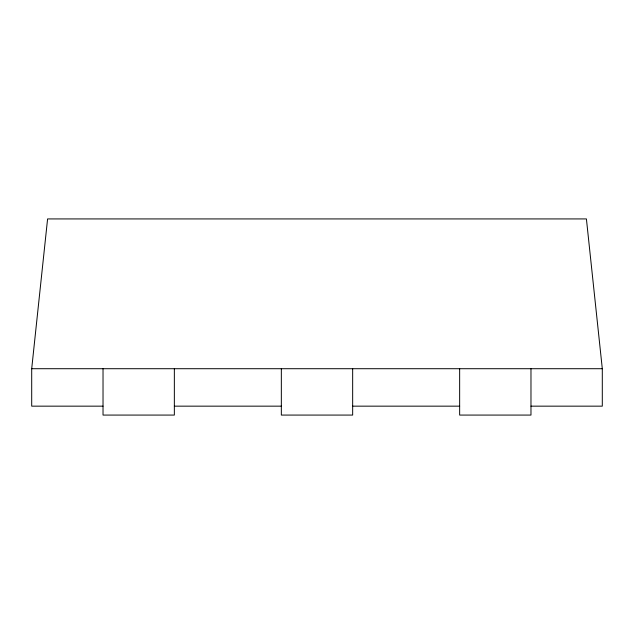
<?xml version="1.0" encoding="UTF-8"?>
<svg xmlns="http://www.w3.org/2000/svg" width="634" height="634" viewBox="0 0 634 634"><rect width="100%" height="100%" fill="white"/><g stroke="black" fill="none" stroke-linecap="round" stroke-linejoin="round"><path stroke-width="0.95" d="M103.025 406.156L31.7 406.156L31.7 368.711L47.59 218.928L586.41 218.928L602.3 368.711L602.3 406.156L530.975 406.156M31.7 368.711L602.3 368.711M174.35 406.156L281.337 406.156M352.662 406.156L459.65 406.156M530.975 368.711L530.975 415.072L459.65 415.072L459.65 368.711M352.662 368.711L352.662 415.072L281.337 415.072L281.337 368.711M174.35 368.711L174.35 415.072L103.025 415.072L103.025 368.711"/></g></svg>
